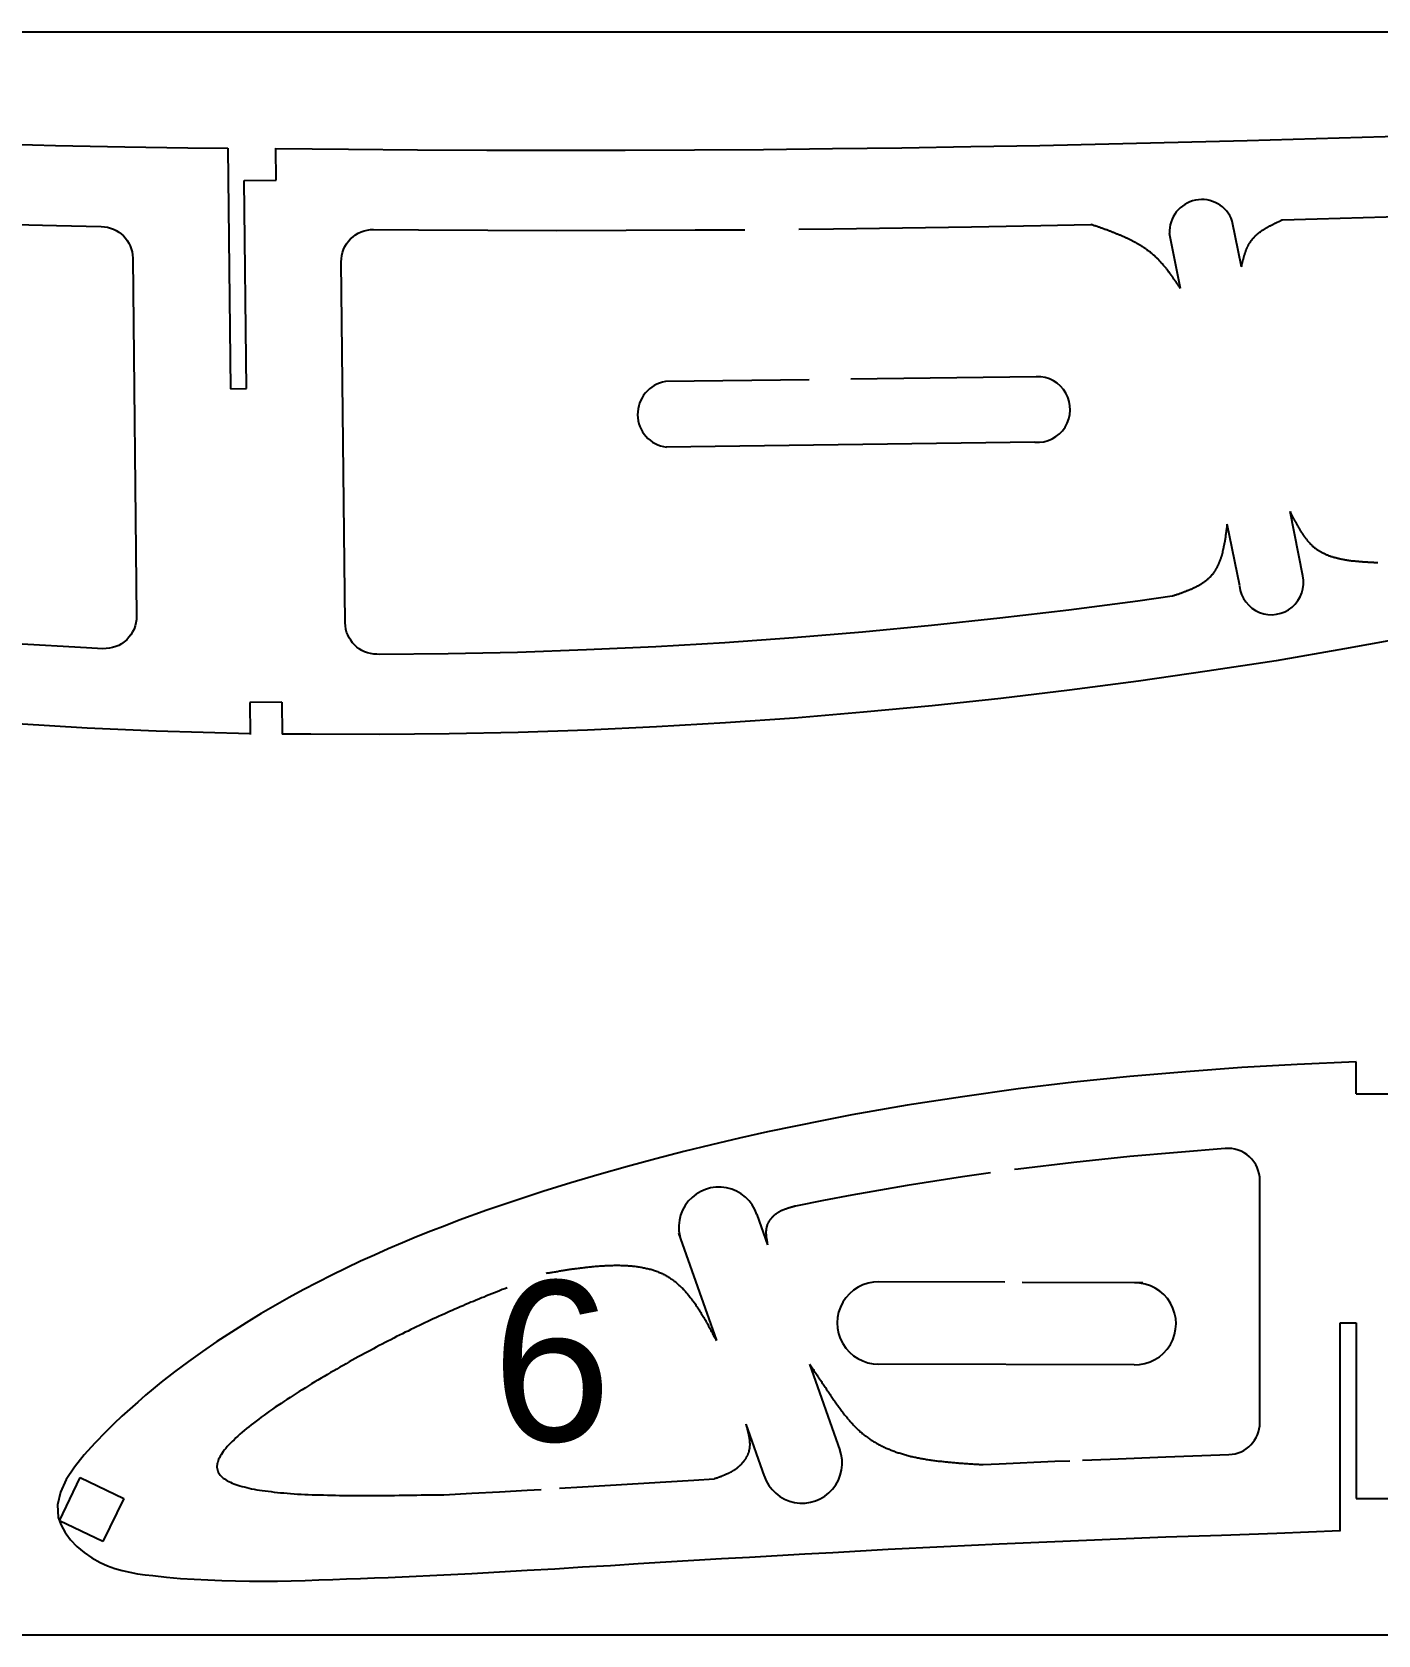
# Model space of a CAD drawing. Header units: millimetres. Extents: x 86 to 1086, y 46 to 146.
# Drawn here: x 421.8 to 505.7, y 46.3 to 146.3 of the extents above; entities that cross this region are included whole.
import ezdxf

# ---------------------------------------------------------------- set-up
doc = ezdxf.new("R2010")
doc.units = ezdxf.units.MM
doc.layers.add('7', color=7, linetype='Continuous')
doc.styles.add('样式_4', font='txt', dxfattribs={"height": 10})

msp = doc.modelspace()

# ---------------------------------------------------------------- linework, layer by layer
for p, q in [((1085.55, 146.31), (85.58, 146.31)), ((431.48, 139.08), (433.98, 139.06)), ((433.98, 139.06), (434.14, 124.06)), ((437, 137.07), (436.98, 139.07)), ((435, 137.05), (437, 137.07)), ((435.14, 124.07), (435, 137.05)), ((434.14, 124.06), (435.14, 124.07)), ((437.35, 104.5), (435.35, 104.48)), ((435.35, 104.48), (435.37, 102.48)), ((437.35, 104.5), (437.37, 102.5)), ((504.35, 80.07), (504.35, 82.07)), ((503.35, 52.78), (503.35, 65.78)), ((503.35, 65.78), (504.35, 65.78)), ((504.35, 65.78), (504.35, 54.82)), ((85.55, 46.31), (1085.55, 46.31))]:
    msp.add_line(p, q)
at = {"color": 2}
for p, q in [((497.2, 131.66), (496.63, 134.52)), ((493.4, 130.3), (492.72, 133.74)), ((470.24, 124.62), (461.28, 124.5)), ((484.4, 124.8), (472.84, 124.65)), ((484.31, 120.72), (461.33, 120.41)), ((501.03, 112.39), (500.23, 116.39)), ((497.09, 111.75), (496.32, 115.61)), ((504.35, 80.07), (506.35, 80.07)), ((466.98, 72.54), (467.65, 70.65)), ((462.09, 71.38), (464.45, 64.68)), ((482.44, 68.31), (474.59, 68.33)), ((491.06, 68.28), (483.52, 68.3)), ((470.27, 63.21), (472.16, 57.83)), ((490.5, 63.16), (474.52, 63.21)), ((466.3, 59.45), (467.43, 56.22)), ((504.35, 54.82), (506.35, 54.82))]:
    msp.add_line(p, q, dxfattribs=at)
at = {"color": 0}
for p, q in [((423.49, 53.42), (424.78, 56.13)), ((424.78, 56.13), (427.49, 54.83)), ((427.49, 54.83), (426.19, 52.13)), ((426.19, 52.13), (423.49, 53.42))]:
    msp.add_line(p, q, dxfattribs=at)
at = {"color": 2}
for points in [[(493.4, 130.3, 0), (493.38, 130.34, 0), (493.35, 130.38, 0), (493.33, 130.42, 0), (493.3, 130.45, 0), (493.28, 130.49, 0), (493.25, 130.53, 0), (493.23, 130.57, 0), (493.2, 130.6, 0), (493.18, 130.64, 0), (493.15, 130.68, 0), (493.13, 130.72, 0), (493.1, 130.75, 0), (493.07, 130.79, 0), (493.04, 130.83, 0), (493.02, 130.86, 0), (492.99, 130.9, 0), (492.97, 130.94, 0), (492.94, 130.97, 0), (492.92, 131.01, 0), (492.89, 131.05, 0), (492.87, 131.08, 0), (492.84, 131.12, 0), (492.81, 131.16, 0), (492.79, 131.19, 0), (492.76, 131.23, 0), (492.74, 131.26, 0), (492.71, 131.3, 0), (492.68, 131.33, 0), (492.66, 131.37, 0), (492.63, 131.41, 0), (492.6, 131.44, 0), (492.58, 131.48, 0), (492.55, 131.51, 0), (492.52, 131.55, 0), (492.5, 131.58, 0), (492.47, 131.61, 0), (492.44, 131.65, 0), (492.41, 131.68, 0), (492.37, 131.72, 0), (492.35, 131.75, 0), (492.32, 131.78, 0), (492.29, 131.82, 0), (492.26, 131.85, 0), (492.23, 131.88, 0), (492.2, 131.92, 0), (492.18, 131.95, 0), (492.15, 131.98, 0), (492.12, 132.01, 0), (492.09, 132.04, 0), (492.06, 132.07, 0), (492.03, 132.11, 0), (492, 132.14, 0), (491.97, 132.17, 0), (491.94, 132.2, 0), (491.91, 132.23, 0), (491.87, 132.26, 0), (491.84, 132.29, 0), (491.81, 132.32, 0), (491.78, 132.35, 0), (491.75, 132.37, 0), (491.72, 132.4, 0), (491.68, 132.43, 0), (491.65, 132.46, 0), (491.62, 132.49, 0), (491.58, 132.51, 0), (491.55, 132.54, 0), (491.52, 132.57, 0), (491.48, 132.6, 0), (491.45, 132.62, 0), (491.41, 132.65, 0), (491.37, 132.67, 0), (491.34, 132.7, 0), (491.3, 132.72, 0), (491.27, 132.75, 0), (491.23, 132.78, 0), (491.2, 132.8, 0), (491.16, 132.82, 0), (491.13, 132.85, 0), (491.09, 132.87, 0), (491.05, 132.9, 0), (491.02, 132.92, 0), (490.98, 132.94, 0), (490.94, 132.97, 0), (490.91, 132.99, 0), (490.87, 133.01, 0), (490.83, 133.03, 0), (490.8, 133.06, 0), (490.76, 133.08, 0), (490.72, 133.1, 0), (490.68, 133.12, 0), (490.65, 133.14, 0), (490.61, 133.17, 0), (490.57, 133.19, 0), (490.53, 133.21, 0), (490.49, 133.23, 0), (490.45, 133.25, 0), (490.41, 133.27, 0), (490.38, 133.29, 0), (490.34, 133.31, 0), (490.3, 133.33, 0), (490.26, 133.35, 0), (490.22, 133.37, 0), (490.18, 133.39, 0), (490.14, 133.41, 0), (490.1, 133.43, 0), (490.06, 133.45, 0), (490.02, 133.46, 0), (489.98, 133.48, 0), (489.94, 133.5, 0), (489.9, 133.52, 0), (489.86, 133.54, 0), (489.81, 133.56, 0), (489.76, 133.57, 0), (489.72, 133.59, 0), (489.68, 133.61, 0), (489.64, 133.63, 0), (489.6, 133.64, 0), (489.56, 133.66, 0), (489.52, 133.68, 0), (489.48, 133.7, 0), (489.43, 133.71, 0), (489.39, 133.73, 0), (489.35, 133.75, 0), (489.31, 133.76, 0), (489.27, 133.78, 0), (489.22, 133.8, 0), (489.18, 133.81, 0), (489.14, 133.83, 0), (489.1, 133.85, 0), (489.06, 133.86, 0), (489.01, 133.88, 0), (488.97, 133.89, 0), (488.93, 133.91, 0), (488.89, 133.93, 0), (488.84, 133.94, 0), (488.8, 133.96, 0), (488.76, 133.97, 0), (488.71, 133.99, 0), (488.67, 134, 0), (488.63, 134.02, 0), (488.59, 134.03, 0), (488.54, 134.05, 0), (488.5, 134.07, 0), (488.46, 134.08, 0), (488.41, 134.1, 0), (488.37, 134.11, 0), (488.33, 134.13, 0), (488.28, 134.14, 0), (488.24, 134.16, 0), (488.2, 134.17, 0), (488.15, 134.19, 0), (488.11, 134.2, 0), (488.07, 134.22, 0), (488.02, 134.23, 0), (487.98, 134.25, 0), (487.94, 134.26, 0), (487.89, 134.28, 0), (487.85, 134.29, 0), (487.81, 134.31, 0)], [(497.2, 131.66, 0), (497.21, 131.69, 0), (497.22, 131.71, 0), (497.21, 131.74, 0), (497.22, 131.76, 0), (497.23, 131.79, 0), (497.23, 131.82, 0), (497.24, 131.84, 0), (497.25, 131.87, 0), (497.25, 131.9, 0), (497.26, 131.92, 0), (497.27, 131.95, 0), (497.27, 131.97, 0), (497.28, 132, 0), (497.29, 132.03, 0), (497.29, 132.05, 0), (497.3, 132.08, 0), (497.31, 132.1, 0), (497.32, 132.13, 0), (497.32, 132.15, 0), (497.33, 132.18, 0), (497.34, 132.21, 0), (497.34, 132.23, 0), (497.35, 132.26, 0), (497.36, 132.28, 0), (497.37, 132.31, 0), (497.37, 132.33, 0), (497.38, 132.36, 0), (497.39, 132.38, 0), (497.4, 132.41, 0), (497.41, 132.43, 0), (497.41, 132.46, 0), (497.42, 132.48, 0), (497.43, 132.51, 0), (497.44, 132.53, 0), (497.45, 132.56, 0), (497.46, 132.58, 0), (497.47, 132.61, 0), (497.47, 132.63, 0), (497.48, 132.65, 0), (497.48, 132.68, 0), (497.49, 132.7, 0), (497.5, 132.73, 0), (497.51, 132.75, 0), (497.52, 132.77, 0), (497.53, 132.8, 0), (497.54, 132.82, 0), (497.55, 132.84, 0), (497.56, 132.87, 0), (497.57, 132.89, 0), (497.58, 132.91, 0), (497.6, 132.93, 0), (497.61, 132.96, 0), (497.62, 132.98, 0), (497.63, 133, 0), (497.64, 133.02, 0), (497.65, 133.05, 0), (497.67, 133.07, 0), (497.68, 133.09, 0), (497.69, 133.11, 0), (497.7, 133.13, 0), (497.72, 133.15, 0), (497.73, 133.17, 0), (497.74, 133.19, 0), (497.76, 133.21, 0), (497.77, 133.24, 0), (497.78, 133.26, 0), (497.8, 133.28, 0), (497.81, 133.3, 0), (497.83, 133.32, 0), (497.84, 133.33, 0), (497.86, 133.35, 0), (497.87, 133.37, 0), (497.89, 133.39, 0), (497.9, 133.41, 0), (497.92, 133.43, 0), (497.94, 133.45, 0), (497.95, 133.47, 0), (497.97, 133.48, 0), (497.99, 133.5, 0), (498, 133.52, 0), (498.02, 133.54, 0), (498.04, 133.56, 0), (498.06, 133.57, 0), (498.08, 133.59, 0), (498.08, 133.61, 0), (498.1, 133.62, 0), (498.12, 133.64, 0), (498.14, 133.66, 0), (498.16, 133.67, 0), (498.18, 133.69, 0), (498.2, 133.71, 0), (498.21, 133.72, 0), (498.23, 133.74, 0), (498.25, 133.75, 0), (498.27, 133.77, 0), (498.29, 133.79, 0), (498.31, 133.8, 0), (498.33, 133.82, 0), (498.35, 133.83, 0), (498.38, 133.85, 0), (498.4, 133.86, 0), (498.42, 133.88, 0), (498.44, 133.89, 0), (498.46, 133.91, 0), (498.48, 133.92, 0), (498.5, 133.94, 0), (498.52, 133.95, 0), (498.55, 133.96, 0), (498.57, 133.98, 0), (498.59, 133.99, 0), (498.61, 134.01, 0), (498.63, 134.02, 0), (498.66, 134.03, 0), (498.68, 134.05, 0), (498.7, 134.06, 0), (498.72, 134.07, 0), (498.75, 134.09, 0), (498.77, 134.1, 0), (498.79, 134.11, 0), (498.82, 134.13, 0), (498.84, 134.14, 0), (498.86, 134.15, 0), (498.89, 134.17, 0), (498.91, 134.18, 0), (498.93, 134.19, 0), (498.96, 134.21, 0), (498.98, 134.22, 0), (499, 134.23, 0), (499.03, 134.24, 0), (499.05, 134.26, 0), (499.08, 134.27, 0), (499.1, 134.28, 0), (499.12, 134.29, 0), (499.15, 134.31, 0), (499.17, 134.32, 0), (499.2, 134.33, 0), (499.22, 134.34, 0), (499.25, 134.35, 0), (499.27, 134.37, 0), (499.29, 134.38, 0), (499.32, 134.39, 0), (499.34, 134.4, 0), (499.37, 134.41, 0), (499.39, 134.43, 0), (499.42, 134.44, 0), (499.44, 134.45, 0), (499.47, 134.46, 0), (499.49, 134.47, 0), (499.52, 134.48, 0), (499.54, 134.5, 0), (499.57, 134.51, 0), (499.59, 134.52, 0), (499.62, 134.53, 0), (499.63, 134.54, 0), (499.66, 134.55, 0), (499.68, 134.57, 0), (499.71, 134.58, 0), (499.73, 134.59, 0), (499.76, 134.6, 0)], [(500.23, 116.39, 0), (500.25, 116.35, 0), (500.27, 116.31, 0), (500.29, 116.27, 0), (500.31, 116.23, 0), (500.33, 116.19, 0), (500.35, 116.15, 0), (500.37, 116.11, 0), (500.39, 116.07, 0), (500.41, 116.03, 0), (500.43, 115.99, 0), (500.45, 115.95, 0), (500.47, 115.91, 0), (500.49, 115.87, 0), (500.51, 115.83, 0), (500.54, 115.79, 0), (500.57, 115.75, 0), (500.59, 115.71, 0), (500.61, 115.67, 0), (500.63, 115.63, 0), (500.65, 115.59, 0), (500.67, 115.55, 0), (500.69, 115.51, 0), (500.71, 115.48, 0), (500.73, 115.44, 0), (500.76, 115.4, 0), (500.78, 115.36, 0), (500.8, 115.33, 0), (500.82, 115.29, 0), (500.84, 115.25, 0), (500.87, 115.21, 0), (500.89, 115.18, 0), (500.91, 115.14, 0), (500.93, 115.1, 0), (500.96, 115.07, 0), (500.98, 115.03, 0), (501, 115, 0), (501.03, 114.96, 0), (501.05, 114.93, 0), (501.07, 114.89, 0), (501.1, 114.86, 0), (501.13, 114.82, 0), (501.16, 114.79, 0), (501.18, 114.76, 0), (501.21, 114.72, 0), (501.23, 114.69, 0), (501.26, 114.66, 0), (501.28, 114.63, 0), (501.31, 114.59, 0), (501.33, 114.56, 0), (501.36, 114.53, 0), (501.39, 114.5, 0), (501.42, 114.47, 0), (501.44, 114.44, 0), (501.47, 114.41, 0), (501.5, 114.38, 0), (501.53, 114.35, 0), (501.55, 114.33, 0), (501.58, 114.3, 0), (501.61, 114.27, 0), (501.64, 114.24, 0), (501.67, 114.22, 0), (501.7, 114.19, 0), (501.73, 114.17, 0), (501.76, 114.14, 0), (501.79, 114.12, 0), (501.83, 114.09, 0), (501.86, 114.07, 0), (501.89, 114.05, 0), (501.92, 114.02, 0), (501.95, 114, 0), (501.99, 113.98, 0), (502.02, 113.96, 0), (502.05, 113.94, 0), (502.09, 113.92, 0), (502.13, 113.9, 0), (502.17, 113.88, 0), (502.2, 113.86, 0), (502.24, 113.84, 0), (502.27, 113.82, 0), (502.31, 113.8, 0), (502.34, 113.79, 0), (502.38, 113.77, 0), (502.42, 113.75, 0), (502.45, 113.74, 0), (502.49, 113.72, 0), (502.53, 113.7, 0), (502.57, 113.69, 0), (502.6, 113.67, 0), (502.64, 113.66, 0), (502.68, 113.64, 0), (502.72, 113.63, 0), (502.76, 113.62, 0), (502.8, 113.6, 0), (502.84, 113.59, 0), (502.87, 113.58, 0), (502.91, 113.57, 0), (502.95, 113.55, 0), (502.99, 113.54, 0), (503.03, 113.53, 0), (503.08, 113.52, 0), (503.12, 113.51, 0), (503.16, 113.5, 0), (503.2, 113.49, 0), (503.24, 113.48, 0), (503.28, 113.47, 0), (503.32, 113.46, 0), (503.36, 113.45, 0), (503.41, 113.44, 0), (503.45, 113.43, 0), (503.49, 113.42, 0), (503.53, 113.42, 0), (503.58, 113.41, 0), (503.62, 113.4, 0), (503.66, 113.39, 0), (503.71, 113.38, 0), (503.75, 113.38, 0), (503.79, 113.37, 0), (503.84, 113.36, 0), (503.88, 113.36, 0), (503.92, 113.35, 0), (503.97, 113.35, 0), (504.01, 113.34, 0), (504.06, 113.33, 0), (504.1, 113.33, 0), (504.15, 113.32, 0), (504.19, 113.32, 0), (504.24, 113.31, 0), (504.28, 113.31, 0), (504.33, 113.3, 0), (504.37, 113.3, 0), (504.42, 113.29, 0), (504.46, 113.29, 0), (504.51, 113.29, 0), (504.55, 113.28, 0), (504.6, 113.28, 0), (504.64, 113.27, 0), (504.69, 113.27, 0), (504.74, 113.27, 0), (504.78, 113.26, 0), (504.83, 113.26, 0), (504.87, 113.26, 0), (504.92, 113.25, 0), (504.97, 113.25, 0), (505.01, 113.25, 0), (505.06, 113.25, 0), (505.11, 113.24, 0), (505.15, 113.24, 0), (505.2, 113.24, 0), (505.24, 113.24, 0), (505.29, 113.23, 0), (505.34, 113.23, 0), (505.38, 113.23, 0), (505.43, 113.23, 0), (505.48, 113.22, 0), (505.52, 113.22, 0), (505.57, 113.22, 0), (505.62, 113.22, 0), (505.66, 113.21, 0), (505.71, 113.21, 0)], [(492.87, 111.12, 0), (492.91, 111.13, 0), (492.95, 111.15, 0), (492.99, 111.16, 0), (493.03, 111.17, 0), (493.07, 111.19, 0), (493.11, 111.2, 0), (493.15, 111.21, 0), (493.19, 111.23, 0), (493.22, 111.24, 0), (493.26, 111.25, 0), (493.3, 111.27, 0), (493.34, 111.28, 0), (493.38, 111.3, 0), (493.42, 111.31, 0), (493.46, 111.32, 0), (493.5, 111.34, 0), (493.54, 111.35, 0), (493.57, 111.37, 0), (493.61, 111.38, 0), (493.65, 111.4, 0), (493.69, 111.41, 0), (493.73, 111.43, 0), (493.77, 111.44, 0), (493.8, 111.46, 0), (493.84, 111.47, 0), (493.88, 111.49, 0), (493.92, 111.5, 0), (493.95, 111.52, 0), (493.99, 111.53, 0), (494.03, 111.55, 0), (494.06, 111.56, 0), (494.1, 111.58, 0), (494.14, 111.6, 0), (494.17, 111.61, 0), (494.21, 111.63, 0), (494.25, 111.65, 0), (494.28, 111.66, 0), (494.32, 111.68, 0), (494.35, 111.7, 0), (494.39, 111.72, 0), (494.42, 111.73, 0), (494.45, 111.75, 0), (494.49, 111.77, 0), (494.52, 111.79, 0), (494.56, 111.81, 0), (494.59, 111.82, 0), (494.62, 111.84, 0), (494.66, 111.86, 0), (494.69, 111.88, 0), (494.72, 111.9, 0), (494.75, 111.92, 0), (494.78, 111.94, 0), (494.82, 111.96, 0), (494.85, 111.98, 0), (494.87, 112, 0), (494.9, 112.03, 0), (494.93, 112.05, 0), (494.96, 112.07, 0), (494.99, 112.09, 0), (495.02, 112.11, 0), (495.04, 112.14, 0), (495.07, 112.16, 0), (495.1, 112.18, 0), (495.13, 112.21, 0), (495.16, 112.23, 0), (495.18, 112.25, 0), (495.21, 112.28, 0), (495.23, 112.3, 0), (495.26, 112.33, 0), (495.29, 112.35, 0), (495.31, 112.38, 0), (495.33, 112.41, 0), (495.36, 112.43, 0), (495.38, 112.46, 0), (495.4, 112.49, 0), (495.43, 112.51, 0), (495.45, 112.54, 0), (495.47, 112.57, 0), (495.49, 112.6, 0), (495.51, 112.63, 0), (495.53, 112.66, 0), (495.56, 112.69, 0), (495.58, 112.72, 0), (495.59, 112.75, 0), (495.61, 112.78, 0), (495.63, 112.81, 0), (495.65, 112.84, 0), (495.67, 112.87, 0), (495.69, 112.9, 0), (495.7, 112.94, 0), (495.71, 112.97, 0), (495.73, 113, 0), (495.74, 113.03, 0), (495.76, 113.07, 0), (495.78, 113.1, 0), (495.79, 113.13, 0), (495.81, 113.17, 0), (495.82, 113.2, 0), (495.84, 113.24, 0), (495.85, 113.27, 0), (495.86, 113.31, 0), (495.88, 113.34, 0), (495.89, 113.38, 0), (495.9, 113.41, 0), (495.92, 113.45, 0), (495.93, 113.49, 0), (495.94, 113.52, 0), (495.95, 113.56, 0), (495.97, 113.6, 0), (495.98, 113.63, 0), (495.99, 113.67, 0), (496, 113.71, 0), (496.01, 113.74, 0), (496.02, 113.78, 0), (496.03, 113.82, 0), (496.04, 113.86, 0), (496.04, 113.9, 0), (496.05, 113.94, 0), (496.06, 113.97, 0), (496.07, 114.01, 0), (496.08, 114.05, 0), (496.09, 114.09, 0), (496.1, 114.13, 0), (496.11, 114.17, 0), (496.11, 114.21, 0), (496.12, 114.25, 0), (496.13, 114.29, 0), (496.14, 114.33, 0), (496.15, 114.37, 0), (496.15, 114.41, 0), (496.16, 114.45, 0), (496.17, 114.49, 0), (496.18, 114.53, 0), (496.18, 114.57, 0), (496.19, 114.61, 0), (496.2, 114.65, 0), (496.2, 114.69, 0), (496.21, 114.74, 0), (496.22, 114.78, 0), (496.22, 114.82, 0), (496.22, 114.86, 0), (496.23, 114.9, 0), (496.23, 114.94, 0), (496.24, 114.98, 0), (496.24, 115.02, 0), (496.25, 115.07, 0), (496.26, 115.11, 0), (496.26, 115.15, 0), (496.27, 115.19, 0), (496.27, 115.23, 0), (496.28, 115.28, 0), (496.29, 115.32, 0), (496.29, 115.36, 0), (496.3, 115.4, 0), (496.3, 115.44, 0), (496.31, 115.49, 0), (496.31, 115.53, 0), (496.32, 115.57, 0), (496.32, 115.61, 0)], [(469.39, 73.06, 0), (469.37, 73.06, 0), (469.35, 73.05, 0), (469.33, 73.05, 0), (469.32, 73.04, 0), (469.3, 73.04, 0), (469.28, 73.03, 0), (469.26, 73.03, 0), (469.24, 73.02, 0), (469.23, 73.02, 0), (469.21, 73.01, 0), (469.19, 73.01, 0), (469.17, 73, 0), (469.16, 73, 0), (469.14, 72.99, 0), (469.12, 72.99, 0), (469.1, 72.98, 0), (469.08, 72.98, 0), (469.07, 72.97, 0), (469.05, 72.97, 0), (469.03, 72.96, 0), (469.01, 72.96, 0), (469, 72.95, 0), (468.98, 72.95, 0), (468.96, 72.94, 0), (468.94, 72.94, 0), (468.93, 72.93, 0), (468.91, 72.93, 0), (468.89, 72.92, 0), (468.87, 72.91, 0), (468.86, 72.91, 0), (468.84, 72.9, 0), (468.82, 72.9, 0), (468.81, 72.89, 0), (468.79, 72.88, 0), (468.77, 72.88, 0), (468.75, 72.87, 0), (468.74, 72.87, 0), (468.72, 72.86, 0), (468.7, 72.85, 0), (468.69, 72.85, 0), (468.67, 72.84, 0), (468.65, 72.83, 0), (468.64, 72.83, 0), (468.62, 72.82, 0), (468.6, 72.81, 0), (468.59, 72.81, 0), (468.57, 72.8, 0), (468.55, 72.79, 0), (468.54, 72.79, 0), (468.52, 72.78, 0), (468.5, 72.77, 0), (468.49, 72.76, 0), (468.47, 72.76, 0), (468.46, 72.75, 0), (468.44, 72.74, 0), (468.42, 72.73, 0), (468.41, 72.72, 0), (468.39, 72.71, 0), (468.38, 72.71, 0), (468.36, 72.7, 0), (468.35, 72.69, 0), (468.33, 72.68, 0), (468.32, 72.67, 0), (468.3, 72.66, 0), (468.28, 72.65, 0), (468.27, 72.64, 0), (468.25, 72.63, 0), (468.24, 72.62, 0), (468.22, 72.61, 0), (468.21, 72.6, 0), (468.2, 72.59, 0), (468.18, 72.58, 0), (468.17, 72.57, 0), (468.15, 72.56, 0), (468.14, 72.55, 0), (468.12, 72.54, 0), (468.11, 72.53, 0), (468.09, 72.52, 0), (468.08, 72.51, 0), (468.07, 72.5, 0), (468.05, 72.48, 0), (468.04, 72.47, 0), (468.03, 72.46, 0), (468.01, 72.45, 0), (468, 72.44, 0), (467.99, 72.42, 0), (467.97, 72.41, 0), (467.96, 72.4, 0), (467.95, 72.38, 0), (467.93, 72.37, 0), (467.92, 72.36, 0), (467.91, 72.34, 0), (467.9, 72.33, 0), (467.89, 72.32, 0), (467.87, 72.3, 0), (467.86, 72.29, 0), (467.85, 72.27, 0), (467.84, 72.26, 0), (467.83, 72.25, 0), (467.82, 72.23, 0), (467.8, 72.22, 0), (467.79, 72.2, 0), (467.78, 72.19, 0), (467.77, 72.17, 0), (467.76, 72.16, 0), (467.75, 72.14, 0), (467.74, 72.13, 0), (467.73, 72.11, 0), (467.72, 72.09, 0), (467.71, 72.08, 0), (467.71, 72.06, 0), (467.7, 72.05, 0), (467.69, 72.03, 0), (467.68, 72.02, 0), (467.67, 72, 0), (467.66, 71.98, 0), (467.66, 71.97, 0), (467.65, 71.95, 0), (467.64, 71.93, 0), (467.63, 71.92, 0), (467.63, 71.9, 0), (467.62, 71.88, 0), (467.62, 71.87, 0), (467.61, 71.85, 0), (467.6, 71.83, 0), (467.6, 71.82, 0), (467.59, 71.8, 0), (467.59, 71.78, 0), (467.58, 71.77, 0), (467.58, 71.75, 0), (467.58, 71.73, 0), (467.57, 71.72, 0), (467.57, 71.7, 0), (467.57, 71.68, 0), (467.56, 71.66, 0), (467.56, 71.65, 0), (467.56, 71.63, 0), (467.55, 71.61, 0), (467.55, 71.59, 0), (467.55, 71.58, 0), (467.55, 71.56, 0), (467.55, 71.54, 0), (467.55, 71.52, 0), (467.54, 71.51, 0), (467.54, 71.49, 0), (467.54, 71.47, 0), (467.54, 71.45, 0), (467.54, 71.44, 0), (467.54, 71.42, 0), (467.54, 71.4, 0), (467.54, 71.38, 0), (467.54, 71.37, 0), (467.54, 71.35, 0), (467.54, 71.33, 0), (467.55, 71.31, 0), (467.55, 71.29, 0), (467.55, 71.28, 0), (467.55, 71.26, 0), (467.55, 71.24, 0), (467.55, 71.22, 0), (467.55, 71.2, 0), (467.56, 71.19, 0), (467.56, 71.17, 0), (467.56, 71.15, 0), (467.56, 71.13, 0), (467.56, 71.11, 0), (467.57, 71.09, 0), (467.57, 71.08, 0), (467.57, 71.06, 0), (467.57, 71.04, 0), (467.58, 71.02, 0), (467.58, 71, 0), (467.58, 70.98, 0), (467.59, 70.97, 0), (467.59, 70.95, 0), (467.59, 70.93, 0), (467.6, 70.91, 0), (467.6, 70.89, 0), (467.6, 70.87, 0), (467.61, 70.86, 0), (467.61, 70.84, 0), (467.61, 70.82, 0), (467.62, 70.8, 0), (467.62, 70.78, 0), (467.62, 70.76, 0), (467.63, 70.75, 0), (467.63, 70.73, 0), (467.63, 70.71, 0), (467.64, 70.69, 0), (467.64, 70.67, 0), (467.65, 70.65, 0)], [(453.83, 68.88, 0), (453.9, 68.89, 0), (453.96, 68.9, 0), (454.03, 68.91, 0), (454.09, 68.92, 0), (454.15, 68.93, 0), (454.22, 68.94, 0), (454.28, 68.95, 0), (454.35, 68.96, 0), (454.41, 68.97, 0), (454.48, 68.98, 0), (454.54, 68.99, 0), (454.61, 69.01, 0), (454.67, 69.02, 0), (454.74, 69.03, 0), (454.8, 69.04, 0), (454.87, 69.05, 0), (454.93, 69.06, 0), (455, 69.07, 0), (455.06, 69.08, 0), (455.13, 69.09, 0), (455.19, 69.1, 0), (455.26, 69.11, 0), (455.32, 69.12, 0), (455.39, 69.13, 0), (455.45, 69.14, 0), (455.52, 69.15, 0), (455.58, 69.15, 0), (455.65, 69.16, 0), (455.71, 69.17, 0), (455.78, 69.18, 0), (455.85, 69.19, 0), (455.91, 69.2, 0), (455.98, 69.21, 0), (456.04, 69.22, 0), (456.11, 69.22, 0), (456.18, 69.23, 0), (456.24, 69.24, 0), (456.31, 69.25, 0), (456.37, 69.25, 0), (456.44, 69.26, 0), (456.51, 69.27, 0), (456.57, 69.28, 0), (456.64, 69.28, 0), (456.71, 69.29, 0), (456.77, 69.29, 0), (456.84, 69.3, 0), (456.91, 69.31, 0), (456.98, 69.31, 0), (457.04, 69.32, 0), (457.11, 69.32, 0), (457.18, 69.33, 0), (457.25, 69.33, 0), (457.31, 69.34, 0), (457.38, 69.34, 0), (457.45, 69.34, 0), (457.52, 69.35, 0), (457.59, 69.35, 0), (457.66, 69.35, 0), (457.73, 69.36, 0), (457.79, 69.36, 0), (457.86, 69.36, 0), (457.93, 69.36, 0), (458, 69.36, 0), (458.07, 69.37, 0), (458.14, 69.37, 0), (458.21, 69.37, 0), (458.28, 69.37, 0), (458.35, 69.37, 0), (458.42, 69.37, 0), (458.49, 69.36, 0), (458.55, 69.36, 0), (458.62, 69.36, 0), (458.69, 69.36, 0), (458.76, 69.36, 0), (458.83, 69.35, 0), (458.9, 69.35, 0), (458.97, 69.34, 0), (459.04, 69.34, 0), (459.1, 69.33, 0), (459.17, 69.33, 0), (459.24, 69.32, 0), (459.31, 69.31, 0), (459.37, 69.31, 0), (459.44, 69.3, 0), (459.51, 69.29, 0), (459.58, 69.28, 0), (459.64, 69.27, 0), (459.71, 69.26, 0), (459.77, 69.25, 0), (459.84, 69.24, 0), (459.91, 69.22, 0), (459.97, 69.21, 0), (460.04, 69.2, 0), (460.1, 69.18, 0), (460.16, 69.17, 0), (460.23, 69.15, 0), (460.29, 69.13, 0), (460.36, 69.12, 0), (460.42, 69.1, 0), (460.48, 69.08, 0), (460.54, 69.06, 0), (460.6, 69.04, 0), (460.66, 69.02, 0), (460.72, 69, 0), (460.78, 68.98, 0), (460.84, 68.95, 0), (460.9, 68.93, 0), (460.96, 68.9, 0), (461.02, 68.88, 0), (461.08, 68.85, 0), (461.13, 68.82, 0), (461.19, 68.79, 0), (461.25, 68.76, 0), (461.3, 68.73, 0), (461.36, 68.7, 0), (461.41, 68.67, 0), (461.46, 68.64, 0), (461.52, 68.6, 0), (461.57, 68.57, 0), (461.62, 68.53, 0), (461.67, 68.5, 0), (461.72, 68.46, 0), (461.78, 68.42, 0), (461.83, 68.39, 0), (461.87, 68.35, 0), (461.92, 68.31, 0), (461.97, 68.27, 0), (462.02, 68.22, 0), (462.07, 68.18, 0), (462.12, 68.14, 0), (462.16, 68.1, 0), (462.21, 68.05, 0), (462.26, 68.01, 0), (462.3, 67.96, 0), (462.35, 67.92, 0), (462.39, 67.87, 0), (462.44, 67.82, 0), (462.48, 67.78, 0), (462.52, 67.73, 0), (462.57, 67.68, 0), (462.61, 67.63, 0), (462.65, 67.58, 0), (462.69, 67.53, 0), (462.74, 67.48, 0), (462.78, 67.43, 0), (462.82, 67.37, 0), (462.86, 67.32, 0), (462.9, 67.27, 0), (462.94, 67.21, 0), (462.98, 67.16, 0), (463.02, 67.11, 0), (463.06, 67.05, 0), (463.1, 67, 0), (463.14, 66.94, 0), (463.18, 66.88, 0), (463.22, 66.83, 0), (463.25, 66.77, 0), (463.29, 66.71, 0), (463.33, 66.65, 0), (463.37, 66.6, 0), (463.4, 66.54, 0), (463.44, 66.48, 0), (463.48, 66.42, 0), (463.51, 66.36, 0), (463.55, 66.3, 0), (463.59, 66.24, 0), (463.62, 66.18, 0), (463.66, 66.12, 0), (463.69, 66.06, 0), (463.73, 66, 0), (463.77, 65.94, 0), (463.8, 65.88, 0), (463.84, 65.81, 0), (463.87, 65.75, 0), (463.91, 65.69, 0), (463.94, 65.63, 0), (463.97, 65.57, 0), (464.01, 65.5, 0), (464.04, 65.44, 0), (464.08, 65.38, 0), (464.11, 65.31, 0), (464.15, 65.25, 0), (464.18, 65.19, 0), (464.22, 65.12, 0), (464.25, 65.06, 0), (464.28, 65, 0), (464.32, 64.93, 0), (464.35, 64.87, 0), (464.39, 64.81, 0), (464.42, 64.74, 0), (464.45, 64.68, 0)], [(470.27, 63.21, 0), (470.31, 63.15, 0), (470.34, 63.09, 0), (470.38, 63.04, 0), (470.42, 62.98, 0), (470.46, 62.92, 0), (470.5, 62.86, 0), (470.53, 62.81, 0), (470.57, 62.75, 0), (470.61, 62.69, 0), (470.65, 62.64, 0), (470.69, 62.58, 0), (470.73, 62.52, 0), (470.76, 62.46, 0), (470.8, 62.41, 0), (470.84, 62.35, 0), (470.88, 62.29, 0), (470.92, 62.23, 0), (470.96, 62.18, 0), (471, 62.12, 0), (471.03, 62.06, 0), (471.07, 62, 0), (471.11, 61.95, 0), (471.15, 61.89, 0), (471.19, 61.83, 0), (471.23, 61.77, 0), (471.27, 61.72, 0), (471.31, 61.66, 0), (471.35, 61.6, 0), (471.39, 61.54, 0), (471.42, 61.49, 0), (471.46, 61.43, 0), (471.5, 61.37, 0), (471.54, 61.31, 0), (471.58, 61.25, 0), (471.62, 61.2, 0), (471.66, 61.14, 0), (471.7, 61.08, 0), (471.74, 61.02, 0), (471.78, 60.96, 0), (471.82, 60.91, 0), (471.86, 60.85, 0), (471.9, 60.79, 0), (471.94, 60.73, 0), (471.98, 60.67, 0), (472.03, 60.62, 0), (472.07, 60.56, 0), (472.11, 60.5, 0), (472.15, 60.45, 0), (472.19, 60.39, 0), (472.23, 60.33, 0), (472.28, 60.28, 0), (472.32, 60.22, 0), (472.36, 60.17, 0), (472.4, 60.11, 0), (472.45, 60.05, 0), (472.49, 60, 0), (472.53, 59.95, 0), (472.58, 59.89, 0), (472.62, 59.84, 0), (472.67, 59.78, 0), (472.71, 59.73, 0), (472.76, 59.68, 0), (472.8, 59.63, 0), (472.85, 59.57, 0), (472.89, 59.52, 0), (472.94, 59.47, 0), (472.99, 59.42, 0), (473.03, 59.37, 0), (473.08, 59.32, 0), (473.13, 59.27, 0), (473.18, 59.23, 0), (473.22, 59.18, 0), (473.27, 59.13, 0), (473.32, 59.09, 0), (473.37, 59.04, 0), (473.42, 58.99, 0), (473.47, 58.95, 0), (473.52, 58.91, 0), (473.57, 58.86, 0), (473.63, 58.82, 0), (473.68, 58.78, 0), (473.73, 58.74, 0), (473.78, 58.7, 0), (473.84, 58.66, 0), (473.89, 58.62, 0), (473.94, 58.58, 0), (474, 58.54, 0), (474.05, 58.51, 0), (474.11, 58.47, 0), (474.16, 58.43, 0), (474.22, 58.4, 0), (474.28, 58.36, 0), (474.33, 58.33, 0), (474.39, 58.3, 0), (474.45, 58.26, 0), (474.51, 58.23, 0), (474.56, 58.2, 0), (474.62, 58.17, 0), (474.68, 58.14, 0), (474.74, 58.11, 0), (474.8, 58.08, 0), (474.86, 58.05, 0), (474.92, 58.02, 0), (474.98, 57.99, 0), (475.04, 57.96, 0), (475.1, 57.94, 0), (475.17, 57.91, 0), (475.23, 57.89, 0), (475.29, 57.86, 0), (475.35, 57.84, 0), (475.41, 57.81, 0), (475.48, 57.79, 0), (475.54, 57.77, 0), (475.6, 57.74, 0), (475.67, 57.72, 0), (475.73, 57.7, 0), (475.8, 57.68, 0), (475.86, 57.66, 0), (475.93, 57.64, 0), (475.99, 57.62, 0), (476.06, 57.6, 0), (476.12, 57.58, 0), (476.19, 57.56, 0), (476.26, 57.54, 0), (476.32, 57.52, 0), (476.39, 57.5, 0), (476.46, 57.49, 0), (476.53, 57.47, 0), (476.59, 57.45, 0), (476.66, 57.44, 0), (476.73, 57.42, 0), (476.8, 57.41, 0), (476.87, 57.39, 0), (476.94, 57.38, 0), (477, 57.36, 0), (477.07, 57.35, 0), (477.14, 57.34, 0), (477.21, 57.32, 0), (477.28, 57.31, 0), (477.35, 57.3, 0), (477.42, 57.29, 0), (477.49, 57.27, 0), (477.56, 57.26, 0), (477.63, 57.25, 0), (477.71, 57.24, 0), (477.78, 57.23, 0), (477.85, 57.22, 0), (477.92, 57.21, 0), (477.99, 57.2, 0), (478.06, 57.19, 0), (478.13, 57.18, 0), (478.21, 57.17, 0), (478.28, 57.16, 0), (478.35, 57.15, 0), (478.42, 57.14, 0), (478.5, 57.14, 0), (478.57, 57.13, 0), (478.64, 57.12, 0), (478.72, 57.11, 0), (478.79, 57.1, 0), (478.86, 57.1, 0), (478.94, 57.09, 0), (479.01, 57.08, 0), (479.08, 57.08, 0), (479.16, 57.07, 0), (479.23, 57.06, 0), (479.3, 57.06, 0), (479.38, 57.05, 0), (479.45, 57.05, 0), (479.53, 57.04, 0), (479.6, 57.03, 0), (479.67, 57.03, 0), (479.75, 57.02, 0), (479.82, 57.02, 0), (479.9, 57.01, 0), (479.97, 57.01, 0), (480.05, 57, 0), (480.12, 57, 0), (480.2, 56.99, 0), (480.27, 56.99, 0), (480.35, 56.98, 0), (480.42, 56.98, 0), (480.5, 56.97, 0), (480.57, 56.97, 0), (480.65, 56.96, 0), (480.72, 56.96, 0), (480.8, 56.96, 0), (480.87, 56.95, 0), (480.95, 56.95, 0), (481.02, 56.94, 0), (481.1, 56.94, 0)], [(466.29, 59.45, 0), (466.3, 59.43, 0), (466.31, 59.4, 0), (466.31, 59.38, 0), (466.32, 59.35, 0), (466.33, 59.33, 0), (466.33, 59.3, 0), (466.34, 59.28, 0), (466.35, 59.26, 0), (466.35, 59.23, 0), (466.36, 59.21, 0), (466.37, 59.18, 0), (466.37, 59.16, 0), (466.38, 59.13, 0), (466.39, 59.11, 0), (466.39, 59.08, 0), (466.4, 59.06, 0), (466.4, 59.04, 0), (466.41, 59.01, 0), (466.42, 58.99, 0), (466.42, 58.96, 0), (466.43, 58.94, 0), (466.43, 58.91, 0), (466.44, 58.89, 0), (466.44, 58.87, 0), (466.45, 58.84, 0), (466.45, 58.82, 0), (466.46, 58.79, 0), (466.46, 58.77, 0), (466.47, 58.74, 0), (466.47, 58.72, 0), (466.48, 58.7, 0), (466.48, 58.67, 0), (466.49, 58.65, 0), (466.49, 58.62, 0), (466.49, 58.6, 0), (466.5, 58.58, 0), (466.5, 58.55, 0), (466.5, 58.53, 0), (466.51, 58.5, 0), (466.51, 58.48, 0), (466.51, 58.46, 0), (466.51, 58.43, 0), (466.52, 58.41, 0), (466.52, 58.39, 0), (466.52, 58.36, 0), (466.52, 58.34, 0), (466.52, 58.31, 0), (466.52, 58.29, 0), (466.53, 58.27, 0), (466.53, 58.24, 0), (466.53, 58.22, 0), (466.53, 58.2, 0), (466.53, 58.17, 0), (466.53, 58.15, 0), (466.53, 58.13, 0), (466.52, 58.1, 0), (466.52, 58.08, 0), (466.52, 58.06, 0), (466.52, 58.04, 0), (466.52, 58.01, 0), (466.52, 57.99, 0), (466.51, 57.97, 0), (466.51, 57.94, 0), (466.51, 57.92, 0), (466.5, 57.9, 0), (466.5, 57.88, 0), (466.49, 57.85, 0), (466.49, 57.83, 0), (466.48, 57.81, 0), (466.48, 57.79, 0), (466.47, 57.76, 0), (466.47, 57.74, 0), (466.46, 57.72, 0), (466.45, 57.7, 0), (466.45, 57.68, 0), (466.44, 57.65, 0), (466.43, 57.63, 0), (466.42, 57.61, 0), (466.42, 57.59, 0), (466.41, 57.57, 0), (466.4, 57.54, 0), (466.39, 57.52, 0), (466.38, 57.5, 0), (466.37, 57.48, 0), (466.36, 57.46, 0), (466.35, 57.44, 0), (466.34, 57.42, 0), (466.32, 57.4, 0), (466.31, 57.37, 0), (466.3, 57.35, 0), (466.29, 57.33, 0), (466.28, 57.31, 0), (466.26, 57.29, 0), (466.25, 57.27, 0), (466.24, 57.25, 0), (466.22, 57.23, 0), (466.21, 57.21, 0), (466.19, 57.19, 0), (466.18, 57.17, 0), (466.17, 57.15, 0), (466.15, 57.13, 0), (466.14, 57.11, 0), (466.12, 57.09, 0), (466.1, 57.08, 0), (466.09, 57.06, 0), (466.07, 57.04, 0), (466.06, 57.02, 0), (466.04, 57, 0), (466.02, 56.98, 0), (466.01, 56.96, 0), (465.99, 56.95, 0), (465.97, 56.93, 0), (465.96, 56.91, 0), (465.94, 56.89, 0), (465.92, 56.88, 0), (465.9, 56.86, 0), (465.88, 56.84, 0), (465.87, 56.83, 0), (465.85, 56.81, 0), (465.83, 56.79, 0), (465.81, 56.78, 0), (465.79, 56.76, 0), (465.77, 56.75, 0), (465.75, 56.73, 0), (465.74, 56.72, 0), (465.72, 56.7, 0), (465.7, 56.69, 0), (465.68, 56.67, 0), (465.66, 56.66, 0), (465.64, 56.64, 0), (465.62, 56.63, 0), (465.6, 56.61, 0), (465.58, 56.6, 0), (465.56, 56.59, 0), (465.54, 56.57, 0), (465.52, 56.56, 0), (465.5, 56.55, 0), (465.48, 56.54, 0), (465.46, 56.52, 0), (465.44, 56.51, 0), (465.42, 56.5, 0), (465.39, 56.49, 0), (465.37, 56.47, 0), (465.35, 56.46, 0), (465.33, 56.45, 0), (465.31, 56.44, 0), (465.29, 56.43, 0), (465.27, 56.42, 0), (465.25, 56.41, 0), (465.23, 56.4, 0), (465.21, 56.39, 0), (465.18, 56.38, 0), (465.16, 56.37, 0), (465.14, 56.36, 0), (465.12, 56.35, 0), (465.1, 56.34, 0), (465.08, 56.33, 0), (465.05, 56.32, 0), (465.03, 56.31, 0), (465.01, 56.3, 0), (464.99, 56.29, 0), (464.97, 56.28, 0), (464.94, 56.27, 0), (464.92, 56.26, 0), (464.9, 56.25, 0), (464.88, 56.24, 0), (464.86, 56.23, 0), (464.83, 56.23, 0), (464.81, 56.22, 0), (464.79, 56.21, 0), (464.77, 56.2, 0), (464.74, 56.19, 0), (464.72, 56.18, 0), (464.7, 56.18, 0), (464.68, 56.17, 0), (464.65, 56.16, 0), (464.63, 56.15, 0), (464.61, 56.14, 0), (464.59, 56.13, 0), (464.56, 56.13, 0), (464.54, 56.12, 0), (464.52, 56.11, 0), (464.5, 56.1, 0), (464.47, 56.1, 0), (464.45, 56.09, 0), (464.43, 56.08, 0), (464.41, 56.07, 0), (464.38, 56.06, 0), (464.36, 56.06, 0), (464.34, 56.05, 0), (464.31, 56.04, 0)]]:
    msp.add_polyline3d(points, dxfattribs=at)
at = {"color": 0}
msp.add_polyline3d([(451.41, 67.97, 0), (451.25, 67.91, 0), (451.09, 67.85, 0), (450.93, 67.78, 0), (450.77, 67.72, 0), (450.61, 67.66, 0), (450.45, 67.59, 0), (450.29, 67.53, 0), (450.12, 67.46, 0), (449.96, 67.39, 0), (449.8, 67.33, 0), (449.64, 67.26, 0), (449.47, 67.19, 0), (449.31, 67.12, 0), (449.14, 67.06, 0), (448.98, 66.99, 0), (448.81, 66.92, 0), (448.65, 66.84, 0), (448.48, 66.77, 0), (448.31, 66.7, 0), (448.15, 66.63, 0), (447.98, 66.55, 0), (447.81, 66.48, 0), (447.64, 66.4, 0), (447.47, 66.33, 0), (447.3, 66.25, 0), (447.13, 66.18, 0), (446.96, 66.1, 0), (446.79, 66.02, 0), (446.62, 65.94, 0), (446.45, 65.86, 0), (446.27, 65.78, 0), (446.1, 65.7, 0), (445.93, 65.61, 0), (445.75, 65.53, 0), (445.58, 65.44, 0), (445.4, 65.36, 0), (445.22, 65.27, 0), (445.05, 65.19, 0), (444.87, 65.1, 0), (444.69, 65.01, 0), (444.51, 64.92, 0), (444.33, 64.83, 0), (444.15, 64.73, 0), (443.97, 64.64, 0), (443.79, 64.55, 0), (443.61, 64.45, 0), (443.42, 64.36, 0), (443.24, 64.26, 0), (443.06, 64.16, 0), (442.87, 64.06, 0), (442.68, 63.96, 0), (442.5, 63.86, 0), (442.31, 63.76, 0), (442.12, 63.66, 0), (441.93, 63.55, 0), (441.74, 63.45, 0), (441.55, 63.34, 0), (441.36, 63.23, 0), (441.17, 63.12, 0), (440.97, 63.01, 0), (440.78, 62.9, 0), (440.59, 62.79, 0), (440.39, 62.68, 0), (440.19, 62.56, 0), (440, 62.44, 0), (439.8, 62.33, 0), (439.6, 62.21, 0), (439.41, 62.09, 0), (439.21, 61.97, 0), (439.02, 61.85, 0), (438.82, 61.73, 0), (438.62, 61.61, 0), (438.43, 61.49, 0), (438.24, 61.37, 0), (438.05, 61.25, 0), (437.86, 61.12, 0), (437.67, 61, 0), (437.48, 60.88, 0), (437.3, 60.75, 0), (437.11, 60.63, 0), (436.93, 60.51, 0), (436.76, 60.39, 0), (436.58, 60.26, 0), (436.41, 60.14, 0), (436.24, 60.02, 0), (436.07, 59.9, 0), (435.91, 59.78, 0), (435.75, 59.65, 0), (435.59, 59.53, 0), (435.44, 59.42, 0), (435.29, 59.3, 0), (435.14, 59.18, 0), (435, 59.06, 0), (434.87, 58.95, 0), (434.73, 58.83, 0), (434.61, 58.72, 0), (434.48, 58.6, 0), (434.37, 58.49, 0), (434.25, 58.38, 0), (434.15, 58.27, 0), (434.05, 58.17, 0), (433.95, 58.06, 0), (433.86, 57.95, 0), (433.78, 57.85, 0), (433.7, 57.75, 0), (433.63, 57.65, 0), (433.57, 57.55, 0), (433.51, 57.46, 0), (433.46, 57.36, 0), (433.41, 57.27, 0), (433.38, 57.18, 0), (433.35, 57.09, 0), (433.32, 57.01, 0), (433.31, 56.93, 0), (433.3, 56.84, 0), (433.3, 56.77, 0), (433.31, 56.69, 0), (433.33, 56.61, 0), (433.35, 56.54, 0), (433.38, 56.47, 0), (433.42, 56.4, 0), (433.46, 56.34, 0), (433.51, 56.27, 0), (433.57, 56.21, 0), (433.63, 56.15, 0), (433.7, 56.09, 0), (433.78, 56.04, 0), (433.86, 55.98, 0), (433.95, 55.93, 0), (434.04, 55.88, 0), (434.14, 55.83, 0), (434.25, 55.78, 0), (434.36, 55.74, 0), (434.48, 55.7, 0), (434.61, 55.65, 0), (434.74, 55.61, 0), (434.87, 55.57, 0), (435.01, 55.54, 0), (435.16, 55.5, 0), (435.31, 55.47, 0), (435.46, 55.43, 0), (435.62, 55.4, 0), (435.79, 55.37, 0), (435.96, 55.35, 0), (436.13, 55.32, 0), (436.31, 55.29, 0), (436.49, 55.27, 0), (436.68, 55.25, 0), (436.87, 55.22, 0), (437.07, 55.2, 0), (437.27, 55.18, 0), (437.47, 55.17, 0), (437.68, 55.15, 0), (437.89, 55.13, 0), (438.11, 55.12, 0), (438.33, 55.1, 0), (438.55, 55.09, 0), (438.78, 55.08, 0), (439, 55.07, 0), (439.24, 55.06, 0), (439.47, 55.05, 0), (439.71, 55.04, 0), (439.95, 55.04, 0), (440.19, 55.03, 0), (440.44, 55.02, 0), (440.69, 55.02, 0), (440.94, 55.01, 0), (441.19, 55.01, 0), (441.45, 55.01, 0), (441.71, 55.01, 0), (441.97, 55, 0), (442.23, 55, 0), (442.49, 55, 0), (442.76, 55, 0), (443.03, 55, 0), (443.3, 55, 0), (443.57, 55.01, 0), (443.84, 55.01, 0), (444.11, 55.01, 0), (444.38, 55.01, 0), (444.66, 55.02, 0), (444.94, 55.02, 0), (445.21, 55.02, 0), (445.49, 55.03, 0), (445.77, 55.03, 0), (446.05, 55.04, 0), (446.33, 55.04, 0), (446.61, 55.04, 0), (446.89, 55.05, 0), (447.17, 55.05, 0), (447.45, 55.06, 0)], dxfattribs=at)
at = {"color": 2}
for centre, radius, start, end in [((494.73, 133.84), 2.02, 19.6876, 182.7692), ((461.61, 122.46), 2.07, 99.2219, 262.3035), ((484.47, 122.76), 2.05, 265.6346, 91.8467), ((499.07, 111.96), 2, 186.1003, 12.3124), ((464.61, 71.75), 2.5, 18.4097, 200.3865), ((474.55, 65.77), 2.56, 89.1965, 270.4649), ((490.56, 65.72), 2.56, 268.8423, 90.8191), ((469.8, 57.03), 2.5, 198.7639, 20.0323)]:
    msp.add_arc(centre, radius, start, end, dxfattribs=at)
at = {"layer": '7', "linetype": 'Continuous'}
for points in [[(436.98, 139.05), (441.5, 139), (445.82, 138.96), (450.13, 138.94), (454.45, 138.93), (458.76, 138.94), (463.08, 138.96), (467.39, 138.99), (471.7, 139.04), (476.01, 139.09), (480.32, 139.16), (484.63, 139.24), (488.94, 139.33), (493.25, 139.43), (497.56, 139.54), (501.86, 139.66), (506.17, 139.79), (510.48, 139.93), (514.78, 140.08), (519.09, 140.24), (523.39, 140.4), (527.7, 140.57), (532, 140.75), (532.26, 140.76)], [(418.91, 139.35), (423.23, 139.24), (427.55, 139.15), (431.48, 139.08)], [(469.6, 134.01), (471.75, 134.04), (476.06, 134.09), (480.37, 134.16), (484.68, 134.24), (487.8, 134.31)], [(532.54, 114.39), (529.25, 113.48), (524.98, 112.37), (520.7, 111.33), (516.4, 110.35), (512.15, 109.44), (507.9, 108.6), (503.63, 107.82), (499.36, 107.09), (495.07, 106.43), (490.78, 105.81), (486.48, 105.25), (482.2, 104.74), (477.91, 104.28), (473.62, 103.87), (469.33, 103.51), (465.03, 103.21), (460.72, 102.96), (456.42, 102.76), (452.1, 102.61), (447.79, 102.52), (443.47, 102.49), (439.16, 102.51), (437.37, 102.5)], [(435.37, 102.52), (429.52, 102.69), (425.21, 102.89), (420.85, 103.15)], [(504.35, 82.07), (500.68, 81.9), (497.22, 81.7), (493.73, 81.45), (490.24, 81.15), (486.75, 80.79), (483.28, 80.37), (479.81, 79.89), (476.35, 79.35), (472.9, 78.75), (471.14, 78.41), (469.39, 78.06), (467.64, 77.69), (465.89, 77.3), (464.15, 76.89), (462.42, 76.47), (460.68, 76.02), (458.91, 75.54), (457.14, 75.04), (455.38, 74.52), (453.63, 73.98), (451.88, 73.4), (450.14, 72.8), (448.42, 72.18), (447.53, 71.84), (446.64, 71.49), (445.75, 71.14), (444.87, 70.77), (443.99, 70.4), (443.12, 70.01), (442.26, 69.62), (441.36, 69.19), (440.46, 68.75), (439.57, 68.3), (438.69, 67.84), (437.81, 67.36), (436.94, 66.86), (436.07, 66.36), (435.13, 65.79), (434.21, 65.2), (433.3, 64.61), (432.4, 63.99), (431.52, 63.36), (430.66, 62.73), (429.83, 62.08), (429.33, 61.67), (428.84, 61.26), (428.36, 60.84), (427.87, 60.4), (427.38, 59.95), (426.88, 59.48), (426.37, 58.98), (425.68, 58.28), (425.02, 57.55), (424.41, 56.78), (423.9, 56), (423.54, 55.21), (423.36, 54.42), (423.41, 53.63), (423.58, 53.15), (423.84, 52.69), (423.89, 52.62)], [(481.54, 75.13), (479.81, 74.89), (476.35, 74.35), (472.9, 73.75), (471.14, 73.41), (469.39, 73.06)], [(481.1, 56.94), (482.09, 56.99), (485.56, 57.14), (486.49, 57.18)], [(454.67, 55.46), (456.11, 55.55), (457.85, 55.65), (459.58, 55.76), (461.31, 55.86), (463.04, 55.97), (464.32, 56.04)], [(447.45, 55.06), (449.19, 55.15), (450.92, 55.24), (452.65, 55.34), (453.52, 55.39)], [(423.89, 52.62), (424.17, 52.25), (424.57, 51.83), (425.02, 51.45), (425.51, 51.12), (426.01, 50.83), (426.47, 50.63), (426.93, 50.46), (427.4, 50.32), (427.87, 50.22), (428.35, 50.13), (428.83, 50.06), (429.3, 50.01), (430.16, 49.92), (431.02, 49.84), (431.88, 49.78), (432.74, 49.74), (433.61, 49.7), (434.47, 49.68), (435.34, 49.67), (436.2, 49.67), (437.07, 49.67), (437.93, 49.69), (438.8, 49.71), (439.66, 49.74), (440.53, 49.77), (441.39, 49.8), (442.26, 49.83), (443.12, 49.87), (443.99, 49.9), (444.86, 49.94), (445.72, 49.98), (446.59, 50.02), (447.45, 50.06), (449.19, 50.15), (450.92, 50.24), (452.65, 50.34), (454.38, 50.44), (456.11, 50.55), (457.85, 50.65), (459.58, 50.76), (461.31, 50.86), (463.04, 50.97), (464.78, 51.07), (466.51, 51.17), (468.24, 51.27), (469.97, 51.37), (471.71, 51.46), (475.17, 51.65), (478.63, 51.82), (482.09, 51.99), (485.56, 52.14), (489.02, 52.28), (492.48, 52.42), (495.95, 52.54), (499.41, 52.65), (503.35, 52.82)]]:
    msp.add_lwpolyline(points, dxfattribs=at)
for points in [[(499.76, 134.6), (501.92, 134.66), (506.22, 134.79), (510.53, 134.93), (514.84, 135.08), (519.14, 135.24), (523.45, 135.4), (525.93, 135.5, -0.42287), (529.05, 132.54), (529.17, 120.83, -0.34458), (526.93, 117.89), (524.93, 117.37), (520.64, 116.33), (518.49, 115.84)], [(403.84, 134.83), (406, 134.75), (410.32, 134.6), (414.64, 134.47), (418.96, 134.35), (423.29, 134.24), (426.09, 134.18, -0.40489), (428.05, 132.2), (428.29, 109.86, -0.43108), (426.19, 107.84), (425.16, 107.89), (420.79, 108.15), (416.44, 108.48), (412.09, 108.89), (407.74, 109.36)], [(441.06, 131.97, -0.41978), (443.07, 133.99), (445.87, 133.96), (450.19, 133.94), (454.5, 133.93), (458.82, 133.94), (463.13, 133.96), (466.22, 133.98)], [(492.87, 111.12), (490.73, 110.81), (486.43, 110.25), (482.14, 109.74), (477.86, 109.28), (473.57, 108.87), (469.27, 108.51), (464.97, 108.21), (460.67, 107.96), (456.36, 107.76), (452.05, 107.61), (447.73, 107.52), (443.42, 107.48), (443.28, 107.49, -0.40961), (441.3, 109.46), (441.06, 131.97)], [(487.29, 57.21), (489.02, 57.28), (492.48, 57.42), (496.42, 57.56, 0.40395), (498.35, 59.56), (498.35, 74.67, 0.43982), (496.18, 76.66), (490.24, 76.15), (486.75, 75.79), (483.28, 75.37), (483.05, 75.34)]]:
    msp.add_lwpolyline(points, format="xyb", dxfattribs=at)

# ---------------------------------------------------------------- texts
at = {"insert": (450.47, 68.4), "char_height": 10, "attachment_point": 1, "style": '样式_4'}
msp.add_mtext_dynamic_manual_height_columns('6', width=16.062, gutter_width=50, heights=[0], dxfattribs=at)

doc.saveas('drawing.dxf')
